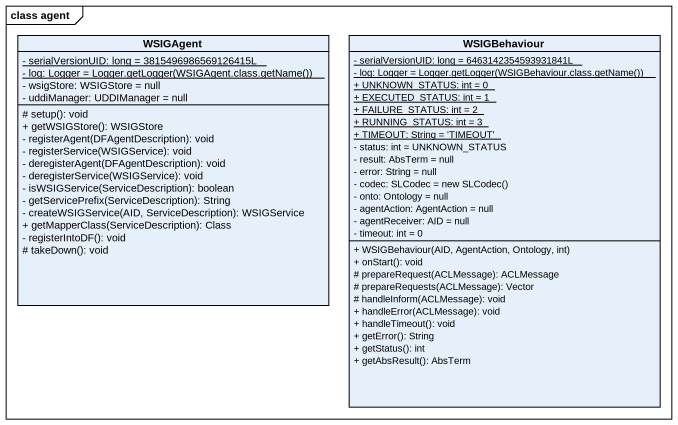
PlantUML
@startuml
mainframe class agent
hide circle
hide empty members
skinparam classAttributeIconSize 0
class WSIGAgent {
  {static} - serialVersionUID: long = 3815496986569126415L
  {static} {field} - log: Logger = Logger.getLogger(WSIGAgent.class.getName())
  - wsigStore: WSIGStore = null
  - uddiManager: UDDIManager = null
  # setup(): void
  + getWSIGStore(): WSIGStore
  - registerAgent(DFAgentDescription): void
  - registerService(WSIGService): void
  - deregisterAgent(DFAgentDescription): void
  - deregisterService(WSIGService): void
  - isWSIGService(ServiceDescription): boolean
  - getServicePrefix(ServiceDescription): String
  - createWSIGService(AID, ServiceDescription): WSIGService
  + getMapperClass(ServiceDescription): Class
  - registerIntoDF(): void
  # takeDown(): void
}
class WSIGBehaviour {
  {static} - serialVersionUID: long = 6463142354593931841L
  {static} {field} - log: Logger = Logger.getLogger(WSIGBehaviour.class.getName())
  {static} + UNKNOWN_STATUS: int = 0
  {static} + EXECUTED_STATUS: int = 1
  {static} + FAILURE_STATUS: int = 2
  {static} + RUNNING_STATUS: int = 3
  {static} + TIMEOUT: String = 'TIMEOUT'
  - status: int = UNKNOWN_STATUS
  - result: AbsTerm = null
  - error: String = null
  {field} - codec: SLCodec = new SLCodec()
  - onto: Ontology = null
  - agentAction: AgentAction = null
  - agentReceiver: AID = null
  - timeout: int = 0
  + WSIGBehaviour(AID, AgentAction, Ontology, int)
  + onStart(): void
  # prepareRequest(ACLMessage): ACLMessage
  # prepareRequests(ACLMessage): Vector
  # handleInform(ACLMessage): void
  + handleError(ACLMessage): void
  + handleTimeout(): void
  + getError(): String
  + getStatus(): int
  + getAbsResult(): AbsTerm
}
@enduml
